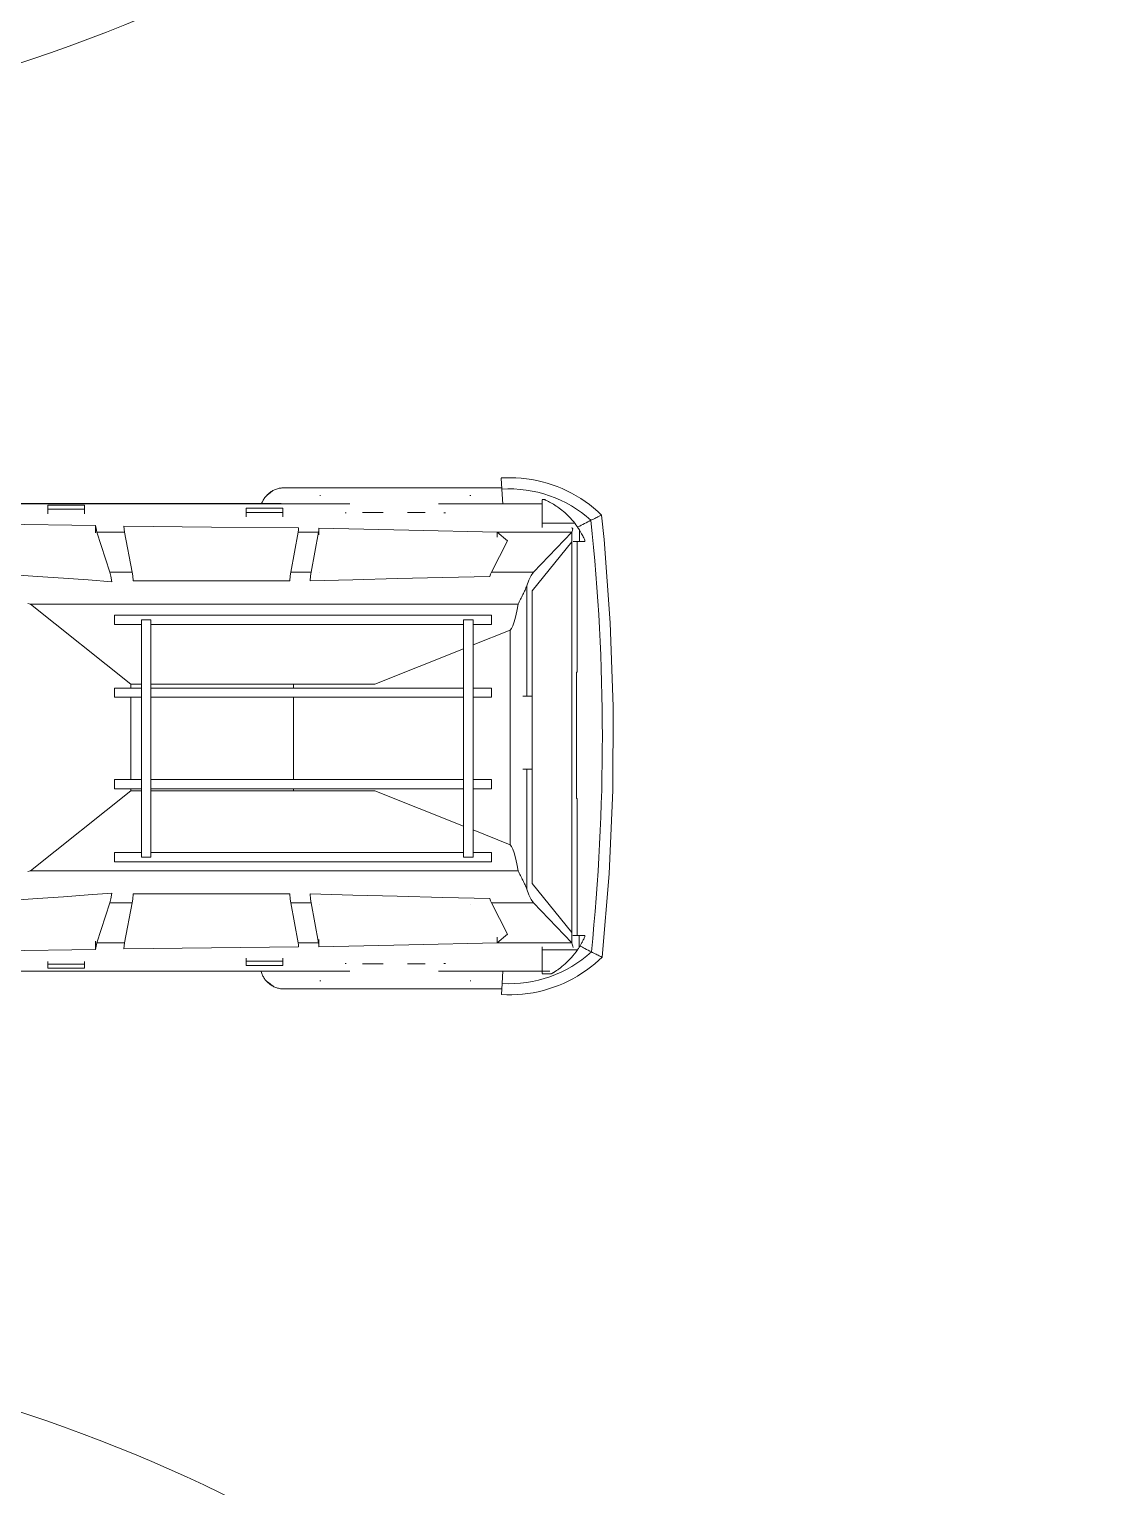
# Model space of a CAD drawing. Header units: millimetres. Extents: x -36 to 64, y 70 to 162.
# Drawn here: x 57.86 to 62.31, y 90.84 to 96.93 of the extents above; entities that cross this region are included whole.
import ezdxf

# ---------------------------------------------------------------- set-up
doc = ezdxf.new("R2010")
doc.units = ezdxf.units.MM
doc.header["$LTSCALE"] = 0.02
doc.layers.add('00 Ground$0$A-Proyecciones', color=252, linetype='Continuous', lineweight=0)
doc.layers.add('00 Ground$0$L-SITE', color=252, linetype='Continuous', lineweight=9)
doc.layers.add('00 Ground$0$Hagar puerta vehiculos', color=6, linetype='Continuous')

# ---------------------------------------------------------------- blocks, each defined once
blk = doc.blocks.new('00 Ground$0$A_Revit_Suv_5231 - A_Revit_Suv_5231-V102-DWGPl_ Baja')
at = {"layer": '00 Ground$0$L-SITE'}
for p, q in [((230.3117886593359, 4464.273927463473), (182.2397743183932, 4464.273927463473)), ((230.3117886593359, 4486.527402807154), (224.2436673666903, 4486.527402807154)), ((224.2436673666903, 4486.527402807154), (230.3117886593359, 4486.527402807154)), ((230.3117886593359, 4486.527402807154), (230.3117886593359, 4464.273927463475)), ((230.3117886593359, 4437.629725593197), (230.3117886593359, 4464.27392746347)), ((777.3504060544786, 4454.460194408082), (230.3117886594507, 4454.460194408082)), ((777.3504060543522, 4451.595900339511), (777.3504060543522, 4454.441367035673)), ((1304.808553713518, 4451.59590033951), (777.3504060543522, 4451.595900339511)), ((1876.47091272972, 4454.460194408079), (1304.808553713648, 4454.460194408079)), ((1304.808553713518, 4454.441367035672), (1304.808553713518, 4451.595900339511)), ((1882.539034022247, 4486.527402807154), (1876.470912729601, 4486.527402807154)), ((1876.470912729601, 4486.527402807154), (1882.539034022247, 4486.527402807154)), ((1876.470912729601, 4463.65794360561), (1876.470912729601, 4486.527402807154)), ((1925.523272085794, 4463.65794360561), (1876.470912729601, 4463.65794360561)), ((1876.470912729601, 4463.657943605612), (1876.470912729601, 4437.276351915108)), ((1936.394872133807, 4308.727402807153), (1936.394872133807, 4456.496928689752)), ((154.2502948236394, 4444.669538189531), (154.2502948236394, 4308.727402807153)), ((191.5270164706624, 4121.295060653709), (191.5270164706627, 4433.313546353362)), ((191.5270164706605, 4433.313546353362), (358.5281917763819, 4272.862545779706)), ((191.5270164706605, 4433.313546353362), (232.832837275256, 4433.313546353362)), ((232.8328372752557, 4433.313546353364), (1863.876881107055, 4433.313546353362)), ((436.8722742742301, 4266.513238703383), (232.832837275256, 4433.313546353362)), ((1863.876881107055, 4433.313546353359), (1659.899307250952, 4266.513238703379)), ((1740.634509612554, 4272.862545779703), (1907.635684918276, 4433.313546353359)), ((1863.876881107055, 4433.313546353359), (1907.635684918276, 4433.313546353359)), ((1907.635684918276, 4433.31354635336), (1907.635684918276, 4121.295060653706)), ((2025.334556211309, 3875.298869674264), (2025.334556211309, 4340.275833755438)), ((2036.743047623903, 4308.72740280708), (2036.743047623903, 4346.991878546497)), ((55.86763293570993, 4318.909196764026), (55.86763293570993, 4308.72740280708)), ((154.2502948236437, 4308.727402807153), (56.79772415460373, 4308.727402807153)), ((73.82814517785128, 4308.72740280708), (73.82814517785128, 3875.298869674268)), ((154.2502948236393, 4308.727402807153), (172.4621021514843, 4308.727402807153)), ((358.5281917763819, 4096.722505195822), (358.5281917763819, 4272.862545779706)), ((877.3049542606799, 4266.513238703381), (436.8722742742301, 4266.513238703383)), ((877.3049542606768, 4266.513238703381), (1182.104954260677, 4266.513238703381)), ((877.3049542606768, 4266.513238703381), (877.3049542606768, 4227.987180562959)), ((1659.899307250952, 4266.513238703379), (1182.104954260675, 4266.51323870338)), ((1182.104954260677, 4227.987180562955), (1182.104954260677, 4266.513238703381)), ((1740.634509612554, 4096.722505195819), (1740.634509612554, 4272.862545779703)), ((1924.766137375254, 4308.727402807153), (1936.394872133807, 4308.727402807153)), ((2035.833119631392, 4308.727402807153), (1936.39487213381, 4308.727402807153)), ((416.2358678773549, 4244.765366282717), (877.3049542606799, 4244.765366282716)), ((492.6067431808334, 2171.18289925083), (492.6067431808334, 4208.370616247563)), ((1182.104954260678, 4244.765366282716), (1682.926833511582, 4244.765366282715)), ((1606.555958208104, 4208.370616247561), (1606.555958208104, 2171.182899250824)), ((74.39308273465106, 4143.885775752431), (11.98955138619561, 4139.961241513054)), ((191.52701647066, 4121.29506065371), (227.6910896257862, 4163.856148843971)), ((227.691089625786, 4163.85614884397), (358.5281917763819, 4096.722505195822)), ((601.4820577587939, 4174.88033040961), (1497.680643630143, 4174.880330409609)), ((663.0896630943333, 4020.531868669309), (601.4820577587913, 4174.88033040961)), ((1436.073038294601, 4020.531868669309), (1497.680643630143, 4174.88033040961)), ((1740.634509612554, 4096.722505195819), (1871.47161176315, 4163.856148843968)), ((1871.47161176315, 4163.856148843968), (1907.635684918276, 4121.295060653706)), ((2077.40177929176, 4141.181868664818), (2024.127987102564, 4144.403305909301)), ((2122.957817626807, 4138.427119799035), (2077.401779291755, 4141.181868664715)), ((11.98955138618936, 4139.961241513155), (-33.55971288283247, 4137.096665689648)), ((6.47161711245396, 4140.051332368773), (6.47161711245255, 3266.103680308795)), ((191.5270164706623, 4121.295060653709), (213.0647107026276, 4121.29506065371)), ((538.3799700387427, 4096.731868665364), (577.0499328654902, 4096.731868665364)), ((538.3799700387427, 4096.731868665364), (538.3799700387402, 2521.931868665362)), ((577.0499328654902, 4096.731868665364), (577.0499328654901, 4020.553034301798)), ((843.1799700387428, 4020.55303430166), (843.1799700387428, 4096.731868665222)), ((843.1799700387428, 4096.731868665363), (881.8499328654902, 4096.731868665363)), ((881.8499328654901, 4096.731868665363), (881.8499328654901, 4020.553034301797)), ((1224.932768523447, 4020.553034301661), (1224.932768523447, 4096.731868665087)), ((1224.932768523447, 4096.731868665087), (1263.602731350194, 4096.731868665087)), ((1263.602731350194, 4096.731868665229), (1263.602731350194, 4020.553034301798)), ((1529.732768523447, 4020.553034301666), (1529.732768523447, 4096.731868665087)), ((1568.402731350194, 4096.731868665087), (1529.732768523447, 4096.731868665087)), ((1568.402731350197, 2521.931868665085), (1568.402731350194, 4096.731868665087)), ((1883.580614330442, 4121.295060653707), (1907.635684918276, 4121.295060653706)), ((2100.311084276492, 4140.186933874546), (2100.311084276494, 3266.103680308793)), ((557.7149514520237, 4020.531868669309), (1549.067749936729, 4020.531868669309)), ((557.7149514520237, 3980.45263851445), (557.7149514520237, 4020.531868669309)), ((1549.067749936777, 4020.531868669309), (1549.067749936777, 3980.45263851445)), ((1549.067749936753, 3980.45263851445), (557.7149514520476, 3980.45263851445)), ((577.0499328654901, 3980.48138895136), (577.0499328654879, 2674.29892757186)), ((827.3741476754144, 3608.942141316944), (679.0871363810276, 3980.452638514453)), ((843.1799700387405, 2674.298927571722), (843.1799700387427, 3980.481388951227)), ((881.8499328654899, 3980.481388951359), (881.8499328654877, 2674.298927571859)), ((1224.932768523449, 2674.298927571724), (1224.932768523447, 3980.481388951224)), ((1263.602731350194, 3980.481388951361), (1263.602731350197, 2674.298927571861)), ((1271.78855371352, 3608.942141316945), (1420.075565007907, 3980.452638514453)), ((1529.732768523449, 2674.298927571724), (1529.732768523447, 3980.481388951228)), ((110.4108301121222, 3905.376565296371), (110.3972182157801, 3898.096083400834)), ((1994.41352865241, 3898.096083400834), (1994.399916756085, 3905.376565296371)), ((110.2511169234877, 3819.952099061633), (110.1139794318943, 3746.602508339663)), ((1994.696767436313, 3746.602508339663), (1994.55962994472, 3819.952099061633)), ((110.1139794318943, 3644.152745908178), (110.2738510495168, 3558.643542077018)), ((827.3741476754171, 3607.840911747577), (827.3741476754171, 3608.942141316945)), ((827.3741476754171, 3608.942141316945), (827.3741476754171, 3269.372374487748)), ((1271.78855371352, 3269.372374487747), (1271.78855371352, 3608.942141316945)), ((1271.78855371352, 3608.942141316945), (1271.78855371352, 3607.840911747576)), ((1994.536895818691, 3558.643542077018), (1994.696767436313, 3644.152745908178)), ((73.82814517785128, 3504.707041460315), (73.82814517785128, 1592.925042150901)), ((110.4023116288005, 3489.934899349617), (110.4108301121222, 3485.378688951465)), ((1994.399916756085, 3485.378688951465), (1994.408435239407, 3489.934899349617)), ((2025.334556211309, 1589.698570883475), (2025.334556211309, 3504.707041460311)), ((203.0642993803322, 3376.002638840798), (175.2516870656638, 3376.002638840798)), ((191.5270164706614, 3289.411758444436), (191.5270164706614, 3374.227655084574)), ((358.528191776382, 3343.401433907769), (191.5270164706595, 3374.227655084574)), ((1907.635684918277, 3374.22765508457), (1740.634509612554, 3343.401433907766)), ((1923.911014323273, 3376.002638840795), (1893.182433815284, 3376.002638840795)), ((1907.635684918277, 3374.22765508457), (1907.635684918277, 3289.411758444433)), ((191.5270164706596, 3289.411758444436), (358.528191776382, 3258.585537267633)), ((358.5281917763819, 3258.585537267633), (358.5281917763819, 3343.401433907769)), ((1740.634509612554, 3258.585537267631), (1740.634509612554, 3343.401433907766)), ((1740.634509612554, 3258.58553726763), (1907.635684918277, 3289.411758444433)), ((6.471617112452546, 3264.271496358879), (6.471617112452496, 3233.345619699389)), ((395.7266195189593, 3254.524990844729), (395.7266195189593, 2600.474990844729)), ((827.3741476754171, 2674.331868669308), (827.3741476754171, 3269.372374487748)), ((827.374147675417, 3269.372374487748), (843.1799700387542, 3269.372374487748)), ((881.8499328654889, 3269.372374487748), (1224.932768523452, 3269.372374487747)), ((1263.602731350187, 3269.372374487747), (1271.78855371352, 3269.372374487747)), ((1271.78855371352, 3269.372374487747), (1271.78855371352, 2674.331868669307)), ((1703.436081869978, 2600.474990844727), (1703.436081869978, 3254.524990844727)), ((2100.311084276494, 3264.271496358877), (2100.311084276494, 3233.345619699387)), ((72.72011054233919, 1593.201306213701), (72.7201105423418, 3217.77268266062)), ((91.03341821796064, 3072.131400606213), (91.0334182179609, 3224.531400606213)), ((91.03341821796097, 3224.531400606213), (109.360936562154, 3224.531400606213)), ((109.3609365621538, 3224.531400606213), (127.3623961361007, 3224.531400606213)), ((109.3609365621539, 3224.531400606213), (109.3609365621539, 3072.131400606213)), ((1983.369913419209, 3224.531400606213), (1971.641793400011, 3224.531400606213)), ((1983.369913419209, 3072.131400606213), (1983.369913419209, 3224.531400606213)), ((1983.369913419209, 3224.531400606213), (2002.271500307321, 3224.531400606213)), ((2002.271500307321, 3224.531400606213), (2002.271500307321, 3072.131400606213)), ((109.3609365621556, 3072.131400606213), (91.03341821796205, 3072.131400606213)), ((127.354068307268, 3072.131400606213), (109.3609365621539, 3072.131400606213)), ((1971.682173121685, 3072.131400606213), (1983.369913419209, 3072.131400606213)), ((2002.271500307322, 3072.131400606213), (1983.369913419211, 3072.131400606213)), ((557.7149514520215, 2674.331868669309), (1549.067749936727, 2674.331868669309)), ((557.7149514520215, 2634.25263851445), (557.7149514520215, 2674.331868669309)), ((1549.067749936751, 2634.25263851445), (557.7149514520454, 2634.25263851445)), ((577.0499328654879, 2634.225101885725), (577.0499328654877, 2521.931868665362)), ((827.3741476754171, 2590.025858013691), (827.3741476754171, 2634.252638514451)), ((843.1799700387404, 2521.93186866522), (843.1799700387405, 2634.225101885592)), ((881.8499328654877, 2634.225101885743), (881.8499328654876, 2521.931868665361)), ((1224.93276852345, 2521.931868665085), (1224.932768523449, 2634.225101885594)), ((1263.602731350197, 2634.225101885745), (1263.602731350197, 2521.931868665227)), ((1271.78855371352, 2634.25263851445), (1271.78855371352, 2590.02585801369)), ((1529.73276852345, 2521.931868665085), (1529.732768523449, 2634.225101885593)), ((1549.067749936774, 2674.331868669309), (1549.067749936774, 2634.25263851445)), ((358.5281917763819, 2596.234657763336), (191.5270164706588, 2564.043560355106)), ((191.5270164706603, 2448.463574905585), (191.5270164706603, 2564.043560355105)), ((358.5281917763819, 2502.5913683269), (358.5281917763819, 2596.234657763334)), ((492.6067431808349, 2171.182899250828), (827.3741476754142, 2590.025858013693)), ((827.3741476754172, 2590.025858013691), (843.1799700387376, 2590.025858013691)), ((881.8499328654891, 2590.025858013691), (1224.932768523452, 2590.02585801369)), ((1263.602731350187, 2590.02585801369), (1271.78855371352, 2590.02585801369)), ((1271.788553713522, 2590.025858013693), (1606.555958208103, 2171.182899250824)), ((1740.634509612554, 2502.591368326897), (1740.634509612554, 2596.234657763333)), ((1907.635684918278, 2564.043560355102), (1740.634509612554, 2596.234657763333)), ((1907.635684918278, 2564.043560355102), (1907.635684918278, 2448.463574905582)), ((191.5270164706587, 2448.463574905585), (358.5281917763819, 2502.5913683269)), ((538.3799700387402, 2521.931868665083), (577.0499328654877, 2521.931868665083)), ((881.8499328654876, 2521.931868665085), (843.1799700387403, 2521.931868665085)), ((1263.602731350197, 2521.931868665085), (1224.932768523449, 2521.931868665085)), ((1568.402731350197, 2521.931868665085), (1529.732768523449, 2521.931868665085)), ((1740.634509612554, 2502.591368326898), (1907.635684918278, 2448.463574905582)), ((163.4864345585113, 2442.890240541568), (195.1817860777138, 2442.890240541568)), ((1900.750769494617, 2442.890240541565), (1935.676266830425, 2442.890240541565)), ((79.70040171144733, 2243.858051382371), (79.70040171144733, 2396.258051382371)), ((79.70040171144733, 2396.258051382371), (95.51047926308964, 2396.258051382371)), ((95.5104792630896, 2396.258051382371), (114.9072588514822, 2396.258051382371)), ((95.51047926308964, 2396.258051382371), (95.51047926308964, 2243.858051382371)), ((1997.201972148079, 2396.258051382371), (1985.666746386672, 2396.258051382371)), ((1997.201972148079, 2243.858051382371), (1997.201972148079, 2396.258051382371)), ((1997.201972148079, 2396.258051382371), (2012.987760121092, 2396.258051382371)), ((2012.987760121092, 2396.258051382371), (2012.987760121092, 2243.858051382371)), ((95.5104792630926, 2243.858051382371), (79.70040171144963, 2243.858051382371)), ((114.9072588514822, 2243.858051382371), (95.51047926308966, 2243.858051382371)), ((1985.676533409915, 2243.858051382371), (1997.201972148079, 2243.858051382371)), ((2012.987760121094, 2243.858051382371), (1997.20197214808, 2243.858051382371))]:
    blk.add_line(p, q, dxfattribs=at)
at = {"layer": '00 Ground$0$L-SITE', "flags": 128}
for points in [[(1967.359364518988, 4558.784349053724), (1619.022628350767, 4588.419725462654), (1269.7794254466, 4604.101642579276), (920.1884704298752, 4605.805012681513), (570.8090342531867, 4593.527110740563), (222.2000494841185, 4567.287578780386), (120.171796712665, 4556.948155247456)], [(120.1699755765621, 4556.947673760061), (105.0865170886937, 4540.721505511407), (90.66399742344588, 4523.905139004484), (76.92548953567812, 4506.525476838414), (63.89297210725495, 4488.610322765193), (51.58729438595201, 4470.188337209643), (40.02814283106932, 4451.288991418842), (29.23400961923703, 4431.942520314409), (19.22216306100527, 4412.179874123088), (10.00861997510174, 4392.032668862965), (1.608120065006005, 4371.533135764626), (-5.965897661426516, 4350.714069708034), (-12.70131639153774, 4329.6087767577), (-18.58736089215877, 4308.251020880132), (-23.61461474776306, 4286.674969928657), (-27.77503542453428, 4264.915140982142), (-31.06196713694153, 4243.006345125064), (-33.47015149542458, 4220.983631757162), (-34.9957359186948, 4198.88223252189), (-35.63627979715498, 4176.737504943326), (-35.3907583971984, 4154.584875861623), (-34.56620037935163, 4137.033368075431)], [(2123.964454807945, 4138.366248996116), (2124.859142095818, 4160.50216530076), (2124.867913174652, 4182.656153182349), (2123.990754012567, 4204.792770986194), (2122.22906787717, 4226.876604846049), (2119.585673090428, 4248.872325338693), (2116.0647985201, 4270.744744003519), (2111.672076814446, 4292.458869636522), (2106.414535391079, 4313.979964268789), (2100.300585194806, 4335.273598739836), (2093.340007241634, 4356.305707776908), (2085.54393697149, 4377.042644492149), (2076.924846433707, 4397.451234210473), (2067.496524334515, 4417.498827541915), (2057.274053977976, 4437.153352613744), (2046.273789136019, 4456.383366378588), (2034.513327885777, 4475.158104916605), (2022.011484456501, 4493.4475326512), (2008.788259130753, 4511.222390399535), (1994.86480624823, 4528.454242180978), (1980.263400363382, 4545.115520708603), (1967.361178163747, 4558.783874680454)], [(358.5281917763819, 4272.862545779706), (373.3566879772947, 4262.365975562994), (392.772657959363, 4252.912571257823), (416.2358678773549, 4244.765366282716)], [(1682.926833511582, 4244.765366282715), (1706.390043429574, 4252.912571257821), (1725.806013411641, 4262.365975562991), (1740.634509612554, 4272.862545779703)], [(492.6067431808312, 4208.370616247564), (521.7104331373026, 4203.11031526064), (546.5697049180038, 4197.685934176752), (567.0645973147332, 4192.123648956092), (583.0962099222193, 4186.450301030759), (594.5871803931345, 4180.693267778399), (601.482057758792, 4174.880330409611)], [(1497.680643630144, 4174.88033040961), (1504.575520995801, 4180.693267778398), (1516.066491466716, 4186.450301030757), (1532.098104074202, 4192.123648956092), (1552.592996470931, 4197.68593417675), (1577.452268251631, 4203.110315260638), (1606.555958208103, 4208.370616247562)], [(6.471617112567628, 4141.181868664738), (6.471617112567628, 4137.547046188782), (6.471617112567628, 4133.196248755415), (6.471617112567628, 4128.136436712404), (6.471617112567628, 4122.375704679657), (6.471617112567628, 4115.923268599535), (6.471617112567628, 4108.789450993318), (6.471617112567628, 4100.985664447378), (6.471617112567628, 4092.524393355465), (6.471617112567628, 4083.41917394636), (6.471617112567628, 4073.684572628768), (6.471617112567628, 4063.336162688187), (6.471617112567628, 4052.390499372991), (6.471617112567628, 4040.865093409531), (6.471617112567628, 4028.77838298872), (6.471617112567628, 4016.149704268875), (6.471617112567628, 4002.999260441972), (6.471617112567628, 3989.348089412855), (6.471617112567628, 3975.218030143087), (6.471617112567628, 3960.631687713225), (6.471617112567628, 3945.612397159594), (6.471617112567628, 3930.184186143118), (6.471617112567628, 3914.371736510259), (6.471617112567628, 3898.200344807276), (6.471617112567628, 3881.695881811188), (6.471617112567628, 3864.884751142021), (6.471617112567628, 3847.79384702267), (6.471617112567628, 3830.450511253854), (6.471617112567628, 3812.882489473085), (6.471617112567628, 3795.117886767574), (6.471617112567628, 3777.18512271207), (6.471617112567628, 3759.112885903607), (6.471617112567628, 3740.930088065875), (6.471617112567628, 3722.665817796623), (6.471617112567628, 3704.349294032115), (6.471617112567628, 3686.009819303054), (6.471617112567628, 3667.676732856794), (6.471617112567628, 3649.3793637208), (6.471617112567628, 3631.146983782463), (6.471617112567628, 3613.008760960312), (6.471617112567628, 3594.99371254158), (6.471617112567628, 3577.130658760739), (6.471617112567628, 3559.448176693252), (6.471617112567628, 3541.974554538361), (6.471617112567628, 3524.737746364018), (6.471617112567628, 3507.765327386303), (6.471617112567628, 3491.084449854993), (6.471617112567628, 3474.721799615745), (6.471617112567628, 3458.703553418416), (6.471617112567628, 3443.055337039895), (6.471617112567628, 3427.802184288269), (6.471617112567628, 3412.968496954114), (6.471617112567628, 3398.578005772805), (6.471617112567628, 3384.653732460438), (6.471617112567628, 3371.217952883942), (6.471617112567628, 3358.29216142451), (6.471617112567628, 3345.897036591112), (6.471617112567628, 3334.052407939327), (6.471617112567628, 3322.777224348289), (6.471617112567628, 3312.089523706493), (6.471617112567628, 3302.006404055042), (6.471617112567628, 3292.543996234433), (6.471617112567628, 3283.717438078632), (6.471617112567628, 3275.5408501978), (6.471617112567628, 3268.027313388294), (6.471617112567628, 3261.188847706207), (6.471617112567628, 3255.036393237835), (6.471617112567628, 3249.579792597881), (6.471617112567628, 3244.827775183345), (6.471617112567628, 3240.787943208388), (6.471617112567628, 3237.466759542383), (6.471617112567628, 3234.869537370718), (6.471617112567628, 3233.000431694815), (6.471617112567628, 3231.86243268504), (6.471617112567628, 3231.45736089705)], [(2100.31108427662, 3231.456361502677), (2100.31108427662, 3231.823149927201), (2100.31108427662, 3232.922928417542), (2100.31108427662, 3234.753937562718), (2100.31108427662, 3237.313248138694), (2100.31108427662, 3240.596765794507), (2100.31108427662, 3244.59923760235), (2100.31108427662, 3249.314260461151), (2100.31108427662, 3254.734291340149), (2100.31108427662, 3260.850659346147), (2100.31108427662, 3267.653579595096), (2100.31108427662, 3275.132168865812), (2100.31108427662, 3283.274463010805), (2100.31108427662, 3292.067436096373), (2100.31108427662, 3301.497021241316), (2100.31108427662, 3311.548133120935), (2100.31108427662, 3322.204692100351), (2100.31108427662, 3333.449649958471), (2100.31108427662, 3345.265017161519), (2100.31108427662, 3357.631891642448), (2100.31108427662, 3370.530489040218), (2100.31108427662, 3383.940174350535), (2100.31108427662, 3397.839494937496), (2100.31108427662, 3412.206214853189), (2100.31108427662, 3427.017350410483), (2100.31108427662, 3442.249206952024), (2100.31108427662, 3457.877416756638), (2100.31108427662, 3473.876978022482), (2100.31108427662, 3490.222294864581), (2100.31108427662, 3506.887218262808), (2100.31108427662, 3523.84508789472), (2100.31108427662, 3541.068774786387), (2100.31108427662, 3558.530724712978), (2100.31108427662, 3576.203002279624), (2100.31108427662, 3594.057335612102), (2100.31108427662, 3612.065161585808), (2100.31108427662, 3630.197671520647), (2100.31108427662, 3648.425857268777), (2100.31108427662, 3666.720557621486), (2100.31108427662, 3685.052504960859), (2100.31108427662, 3703.392372081768), (2100.31108427662, 3721.710819109112), (2100.31108427662, 3739.97854043538), (2100.31108427662, 3758.166311603348), (2100.31108427662, 3776.245036059004), (2100.31108427662, 3794.185791699807), (2100.31108427662, 3811.959877143883), (2100.31108427662, 3829.538857646131), (2100.31108427662, 3846.894610587728), (2100.31108427662, 3863.999370466329), (2100.31108427662, 3880.825773314949), (2100.31108427662, 3897.346900478474), (2100.31108427662, 3913.536321677762), (2100.31108427662, 3929.368137292448), (2100.31108427662, 3944.817019794827), (2100.31108427662, 3959.858254268482), (2100.31108427662, 3974.467777946875), (2100.31108427662, 3988.622218708653), (2100.31108427662, 4002.298932468062), (2100.31108427662, 4015.476039400612), (2100.31108427662, 4028.132458946192), (2100.31108427662, 4040.247943533415), (2100.31108427662, 4051.803110971442), (2100.31108427662, 4062.779475457339), (2100.31108427662, 4073.159477149434), (2100.31108427662, 4082.926510259301), (2100.31108427662, 4092.064949617481), (2100.31108427662, 4100.560175670438), (2100.31108427662, 4108.398597868701), (2100.31108427662, 4115.567676408861), (2100.31108427662, 4122.055942294579), (2100.31108427662, 4127.853015684523), (2100.31108427662, 4132.949622497909), (2100.31108427662, 4137.337609251065), (2100.31108427662, 4141.009956101229), (2100.31108427662, 4141.181868664738)], [(175.2516870656661, 3376.002638840903), (183.251031693345, 3751.252846264837), (191.5270164706632, 4121.295060653865)], [(358.5281917763815, 4096.722505195822), (367.0121856530856, 4093.241410331354), (377.2752399902557, 4089.946284484865)], [(377.2752399902557, 4089.946284484901), (381.5579280817657, 3893.875308012308), (386.0693570599037, 3703.232931201588), (390.802940256657, 3518.297491149751), (395.7517666597554, 3339.338992849279)], [(1703.410934729182, 3339.33899284929), (1708.359761132281, 3518.297491149762), (1713.093344329034, 3703.2329312016), (1717.604773307172, 3893.875308012316), (1721.887461398682, 4089.946284484909)], [(1721.887461398682, 4089.946284484864), (1732.150515735851, 4093.241410331353), (1740.634509612555, 4096.722505195819)], [(1907.635684918277, 4121.295060653819), (1915.911669695595, 3751.252846264791), (1923.911014323274, 3376.00263884087)], [(38.44302804493236, 4009.596667952051), (38.44302804493236, 4010.626289608165), (38.44302804493236, 4011.15158065377), (38.44302804493236, 4011.225208605854)], [(38.44302804493236, 4011.225208605854), (38.44302804493236, 4010.972564229281), (38.44302804493236, 4010.215035276669), (38.44302804493236, 4008.953833632741), (38.44302804493236, 4007.190976951091)], [(359.523808391222, 4010.626289608165), (359.523808391222, 4011.15158065377), (359.523808391222, 4011.225208605854)], [(1745.286938476968, 4010.626289608165), (1745.286938476968, 4011.15158065377), (1745.286938476968, 4011.225208605854)], [(2066.367718823275, 4011.225208605854), (2066.367718823275, 4010.972564229281), (2066.367718823275, 4010.215035276669), (2066.367718823275, 4008.953833632741)], [(2066.367718823275, 4008.064362860437), (2066.367718823275, 4009.596667952051), (2066.367718823275, 4010.626289608165), (2066.367718823275, 4011.15158065377), (2066.367718823275, 4011.225208605854)], [(38.44302804493236, 3382.690891387408), (38.44302804493236, 3381.15858629579), (38.44302804493236, 3380.128964639672), (38.44302804493236, 3379.603673594075), (38.44302804493236, 3379.530045641987)], [(38.44302804493236, 3379.530045641987), (38.44302804493236, 3379.78269001856), (38.44302804493236, 3380.540218971172), (38.44302804493236, 3381.801420615096)], [(191.5270164706614, 3374.227655084574), (183.251031693343, 3375.108945300916), (175.251687065664, 3376.002638840798)], [(359.523808391222, 3380.128964639672), (359.523808391222, 3379.603673594075), (359.523808391222, 3379.530045641987)], [(1745.286938476968, 3380.128964639672), (1745.286938476968, 3379.603673594075), (1745.286938476968, 3379.530045641987)], [(1923.911014323277, 3376.002638840795), (1915.911669695599, 3375.108945300913), (1907.635684918281, 3374.227655084571)], [(2066.367718823275, 3379.530045641987), (2066.367718823275, 3379.78269001856), (2066.367718823275, 3380.540218971172), (2066.367718823275, 3381.801420615096), (2066.367718823275, 3383.56427729675)], [(2066.367718823275, 3381.15858629579), (2066.367718823275, 3380.128964639672), (2066.367718823275, 3379.603673594075), (2066.367718823275, 3379.530045641987)], [(166.7954270012192, 2561.151360943816), (170.5390916319811, 2927.379632739053), (174.3509980371244, 3291.290140331813)], [(174.3509980371218, 3291.290140331572), (182.7842245841047, 3290.344028713938), (191.5270164706617, 3289.411758444438)], [(395.7517666597554, 3339.338992849251), (374.5419771540732, 3341.253812044981), (358.5281917763815, 3343.401433907768)], [(1740.634509612555, 3343.401433907766), (1724.620724234864, 3341.253812044978), (1703.410934729183, 3339.338992849249)], [(1907.635684918281, 3289.411758444435), (1916.378476804837, 3290.344028713935), (1924.811703351819, 3291.29014033157)], [(1924.811703351815, 3291.290140331744), (1928.623609756958, 2927.379632739019), (1932.36727438772, 2561.151360943781)], [(6.471617112567628, 3231.456361502677), (6.471617112567628, 3231.823149927201), (6.471617112567628, 3232.922928417542), (6.471617112567628, 3233.345619699314)], [(72.28055501181494, 3136.369244216999), (68.50671353401367, 3137.876564511982), (64.79616746185684, 3139.533592519526), (61.15485287756337, 3141.337677348301), (57.58859510765024, 3143.285932847427), (54.10309940381258, 3145.375242223713), (50.70394181563593, 3147.602263027851), (47.39656027014471, 3149.963432501633), (44.18624587229029, 3152.454973277582), (41.07813444025656, 3155.07289942196), (38.07719828932259, 3157.813022811401), (35.18823827717265, 3160.670959833004), (32.41587612352682, 3163.642138397198), (29.7645470164282, 3166.721805252099), (27.23849251688162, 3169.905033587703), (24.84175377319243, 3173.186730917714), (22.57816505607648, 3176.561647226476), (20.45134762464227, 3180.024383367826), (18.46470393305185, 3183.569399702626), (16.62141218744155, 3187.191024960963), (14.92442126134965, 3190.883465315001), (13.37644597831409, 3194.640813647844), (11.97996276850099, 3198.457059003699), (10.73720570717828, 3202.326096204069), (9.65016294054376, 3206.241735614793), (8.720573505127778, 3210.197713048107), (7.949924545742988, 3214.187699784013), (7.339448936295321, 3218.205312694879), (6.890123307545082, 3222.244124457105), (6.602666484642305, 3226.297673833426), (6.477538337208489, 3230.359476009558), (6.471617112567628, 3231.456361502677)], [(358.5281917763815, 3258.585537267634), (374.5320064813836, 3256.439003680474), (395.7266195189692, 3254.524990844729)], [(1703.436081869969, 3254.524990844727), (1724.630694907553, 3256.439003680472), (1740.634509612555, 3258.585537267631)], [(2100.31108427662, 3231.456361502677), (2100.229815113363, 3227.39344514931), (2099.986137636966, 3223.337028595407), (2099.580441679355, 3219.293601242117), (2099.013376267564, 3215.269631710665), (2098.285848585278, 3211.271557493896), (2097.39902252158, 3207.305774657681), (2096.354316808995, 3203.378627608562), (2095.153402753783, 3199.496398944078), (2093.798201562291, 3195.665299401925), (2092.290881267316, 3191.891457924115), (2090.633853259772, 3188.180911851972), (2088.82976843098, 3184.539597267661), (2086.881512931871, 3180.973339497752), (2084.792203555581, 3177.487843793915), (2082.565182751435, 3174.088686205742), (2080.204013277656, 3170.78130466026), (2077.712472501699, 3167.570990262401), (2075.094546357321, 3164.462878830376), (2072.354422967889, 3161.461942679446), (2069.496485946285, 3158.572982667283), (2066.525307382092, 3155.800620513638), (2063.44564052719, 3153.149291406539), (2060.262412191578, 3150.623236906979), (2056.980714861567, 3148.226498163294), (2053.60579855281, 3145.962909446196), (2050.143062411464, 3143.836092014753), (2046.598046076668, 3141.849448323167), (2042.976420818327, 3140.006156577544), (2039.283980464294, 3138.309165651465), (2035.526632131459, 3136.761190368403), (2031.710386775582, 3135.364707158603), (2027.841349575221, 3134.121950097289), (2024.261131740986, 3133.128025608488)], [(2100.31108427662, 3233.345619699318), (2100.31108427662, 3232.048063272415), (2100.31108427662, 3231.483137097956), (2100.31108427662, 3231.456361502677)], [(191.5270164706627, 2564.043560355105), (178.8269442083057, 2562.612702911214), (166.7954270012192, 2561.151360943617)], [(395.7266195189681, 2600.474990844728), (374.5320064813835, 2598.476232278679), (358.528191776382, 2596.234657763335)], [(1740.634509612554, 2596.234657763333), (1724.630694907554, 2598.476232278677), (1703.43608186997, 2600.474990844726)], [(1932.367274387722, 2561.151360943613), (1920.335757180635, 2562.612702911211), (1907.63568491828, 2564.043560355102)], [(358.528191776382, 2502.5913683269), (376.0544242978182, 2506.647713574403), (399.5820213484625, 2510.216959305741)], [(399.5820213484625, 2510.216959305741), (391.6349760311831, 2412.056899245646), (384.2189720092226, 2308.609993650293), (377.3608737614042, 2200.250978994531)], [(1721.801827627533, 2200.250978994523), (1714.943729379715, 2308.609993650286), (1707.527725357755, 2412.056899245639), (1699.580680040475, 2510.216959305733)], [(1699.580680040476, 2510.216959305739), (1723.108277091119, 2506.6477135744), (1740.634509612554, 2502.591368326898)], [(152.6896181950186, 1650.537915802149), (158.0070779848809, 2048.474211957281), (163.4864345585137, 2442.890240541736)], [(163.4864345585134, 2442.890240541568), (177.068951048189, 2445.710113212072), (191.5270164706627, 2448.463574905586)], [(1907.63568491828, 2448.463574905582), (1922.093750340753, 2445.710113212069), (1935.676266830427, 2442.890240541565)], [(1935.676266830426, 2442.890240541693), (1941.155623404058, 2048.474211957238), (1946.473083193921, 1650.537915802106)], [(377.3608737614042, 2200.250978994531), (368.5092646386348, 2083.403359317496), (360.9338749662072, 1960.749592603443)], [(1738.22882642273, 1960.749592603439), (1730.653436750303, 2083.403359317492), (1721.801827627533, 2200.250978994525)], [(489.2868671271079, 2159.277701111465), (490.9449730351749, 2165.334784571942), (492.6067431808333, 2171.182899250829)], [(1606.555958208104, 2171.182899250825), (1608.217728353762, 2165.33478457194), (1609.875834261829, 2159.277701111464)]]:
    blk.add_lwpolyline(points, dxfattribs=at)
at = {"layer": '00 Ground$0$L-SITE'}
for centre, radius, start, end in [((518.2283638790984, 4171.798406974669), 507.2389381532682, 137.8193418167642, 183.5985704315857), ((1052.40537343398, -4133.655213528468), 8693.812578334417, 84.10478262716548, 96.00865506220023), ((1571.087679191065, 4171.798406974666), 507.2389381532691, 356.5395690165498, 42.45331206245765), ((357.424740487613, 4184.377039970444), 330.1999999999941, 122.0420824443905, 127.9742471897269), ((1749.357960901324, 4184.377039970444), 330.1999999999935, 55.49798464893405, 57.7570169648391)]:
    blk.add_arc(centre, radius, start, end, dxfattribs=at)
for centre, major_axis, ratio, start_param, end_param in [((108.0716171124519, 3233.345619699391), (101.5999999999995, 0), 0.9958798998383293, 3.149292986017379, 3.304929337733098), ((1998.711084276494, 3233.34561969939), (101.5999999999997, 0), 0.9958798998383293, 6.119848631497256, 6.275484974752041), ((108.0716171124519, 3233.345619699391), (101.5999999999995, 0), 0.9958798998383279, 3.665191429188089, 3.926990816987236), ((1998.711084276494, 3233.34561969939), (101.5999999999995, 0), 0.9958798998383331, 5.497787143782136, 5.759586531581286)]:
    blk.add_ellipse(centre, major_axis=major_axis, ratio=ratio, start_param=start_param, end_param=end_param, dxfattribs=at)
for points in [[(142.3484278268199, 4512.394375905882), (138.4834084248972, 4519.9577193673), (131.6421758450179, 4533.676780301738), (124.227622613805, 4548.646825699489), (120.2226926367112, 4556.841056050926), (119.975513605555, 4557.346131800683), (120.4633083133525, 4556.348240646855)], [(170.1993359215964, 4458.943323973546), (160.7580381857072, 4476.566614122735), (151.4580691208886, 4494.388054061086), (142.3484278268199, 4512.394375905882)], [(1945.342568679729, 4514.179215538294), (1949.152517211854, 4521.759064245345), (1955.991827517696, 4535.484037682605), (1963.331313027668, 4550.475805587748), (1967.309715712191, 4558.676907960004), (1967.554245447889, 4559.18269017943), (1967.070028272847, 4558.183881521058)], [(1884.302561260971, 4485.743917436716), (1885.347900587404, 4485.275728029044), (1888.365703377427, 4483.913308837027), (1895.227757394486, 4480.652878872042), (1903.97772989892, 4476.205056996923), (1914.184125319907, 4470.585461338826), (1921.63323950649, 4466.111705359211), (1925.523272085794, 4463.65794360561)], [(1909.576942950887, 4473.101818664064), (1907.13528609303, 4474.456942318499), (1904.827821538078, 4475.69733182801), (1902.623310819352, 4476.852291084963)], [(178.2753844219011, 4436.35322535996), (176.2423029495926, 4435.030350923947), (174.2379591572227, 4433.699754131725), (172.2625871785038, 4432.360783462504)], [(191.5270164706604, 4433.313546353364), (189.2583261681312, 4433.83411236236), (184.7810305241422, 4434.861715215325), (180.4239048022918, 4435.86099046136), (178.2753844219013, 4436.35322535996)], [(1926.502007960656, 4437.638172156904), (1923.482703389401, 4436.948100789196), (1917.319011644417, 4435.535978800102), (1910.905154694482, 4434.063744714502), (1907.635684918276, 4433.313546353361)], [(492.6067431808334, 4208.370616247564), (485.7258874057827, 4211.588560405395), (472.2170507118494, 4218.172189435822), (452.7566988941974, 4228.119248999888), (433.9664143355663, 4237.273897942363), (422.0530652480963, 4242.502243976646), (416.2358678773549, 4244.765366282718)], [(1606.555958208104, 4208.370616247562), (1613.436813983155, 4211.588560405393), (1626.945650677088, 4218.172189435822), (1646.406002494739, 4228.119248999887), (1665.196287053371, 4237.273897942358), (1677.10963614084, 4242.502243976644), (1682.926833511582, 4244.765366282715)]]:
    blk.add_open_spline(points, degree=3, dxfattribs=at)
for points, knots in [([(1920.764634779671, 4466.499172288819), (1924.382353258068, 4473.394659442738), (1932.586946444249, 4489.258920269956), (1940.748133249328, 4505.194283807917), (1945.342568679729, 4514.179215538294)], [-0.2961738583912772, -0.2961738583912772, -0.2961738583912772, -0.2961738583912772, -0.1666666666666667, 0, 0, 0, 0]), ([(182.2397743183915, 4464.273927463472), (186.0542496449392, 4466.661373558424), (193.3527728018754, 4471.014573983042), (206.6623711888223, 4478.304380621109), (217.0981985828573, 4483.318714011353), (221.5060868441883, 4485.30779827631), (222.5243727417053, 4485.763719805528)], [0, 0, 0, 0, 0.1666666666666667, 0.3333333333333333, 0.6666666666666666, 0.8333333333333333, 0.8333333333333333, 0.8333333333333333, 0.8333333333333333]), ([(1936.394872133807, 4456.496928689752), (1948.373034034014, 4448.26394574021), (1970.17268664198, 4430.951536910894), (1996.626725989428, 4404.161757786314), (2013.490205128644, 4382.931743761661), (2023.77350848616, 4368.167881287531), (2029.306630531154, 4359.547759103792), (2033.069317883618, 4353.345914769631), (2036.179477277963, 4348.010204145713), (2036.93121308475, 4346.657513320793), (2036.681080397721, 4347.096015516799)], [0, 0, 0, 0, 0.1428571428571428, 0.2857142857142857, 0.4285714285714285, 0.5, 0.5714285714285714, 0.625, 0.6785714285714286, 0.7857142857142857, 0.7857142857142857, 0.7857142857142857, 0.7857142857142857]), ([(57.73902017357819, 4323.01509044669), (56.90306305855172, 4321.209233746857), (55.78417090442333, 4318.710039813403), (55.81040967122852, 4318.77024752284), (57.54966756079236, 4322.648471401225), (60.91772309420838, 4329.790584570497), (65.80735083677696, 4339.422399818153), (73.70921536010106, 4353.670786427826), (86.02005639163367, 4373.184998690049), (104.4315341916521, 4397.363679451413), (126.9154558436115, 4421.628867279485), (144.6637235242098, 4437.186624456302), (154.2502948236376, 4444.66953818953)], [0.1333333333333333, 0.1333333333333333, 0.1333333333333333, 0.1333333333333333, 0.2, 0.2666666666666667, 0.3333333333333334, 0.4, 0.4666666666666667, 0.5333333333333333, 0.6499999999999999, 0.7666666666666666, 0.8833333333333333, 1, 1, 1, 1]), ([(2033.994947059815, 4351.750352399464), (2033.921723152621, 4351.87487928701), (2033.432049139815, 4352.706401899382), (2032.415800364055, 4354.415757614875), (2030.250537390462, 4357.98504655542), (2028.232233382501, 4361.207969668256), (2026.697424032215, 4363.583240170842)], [0.8880389043822083, 0.8880389043822083, 0.8880389043822083, 0.8880389043822083, 0.8928571428571428, 0.9196428571428571, 0.9464285714285714, 1, 1, 1, 1])]:
    blk.add_open_spline(points, degree=3, knots=knots, dxfattribs=at)

msp = doc.modelspace()

# ---------------------------------------------------------------- linework, layer by layer
at = {"layer": '00 Ground$0$A-Proyecciones', "lineweight": 0}
msp.add_lwpolyline([(62.29960238119565, 162.3476429366465), (62.29039398206351, 103.465806731924, -0.4365813001722356), (55.80888726088733, 96.47315874268068), (54.87287286922674, 96.47315874268068), (54.87287286922674, 91.47464350776343), (55.80881069982388, 91.47464350776343, -0.4142135623732539), (62.30881069982388, 84.97464350773365), (62.29960233180554, 76.06506253045771, -0.4131361365931162), (55.79960071171399, 69.56508278700679), (55.79959283481867, 71.5651084513809), (-29.44476100947395, 71.56510850329667), (-29.44475149595428, 69.56508423155518, -0.4142084443567652), (-35.9447999875365, 76.06508278691743), (-35.94491370583, 162.3477200074938), (-34.44479704831201, 162.347602269381)], format="xyb", dxfattribs=at)

# ---------------------------------------------------------------- block references
at = {"layer": '00 Ground$0$Hagar puerta vehiculos', "lineweight": 0, "xscale": 0.001, "yscale": 0.001, "zscale": 0.001, "rotation": 270}
msp.add_blockref('00 Ground$0$A_Revit_Suv_5231 - A_Revit_Suv_5231-V102-DWGPl_ Baja', (55.69107523189086, 95.02348247592116), dxfattribs=at)

doc.saveas('drawing.dxf')
